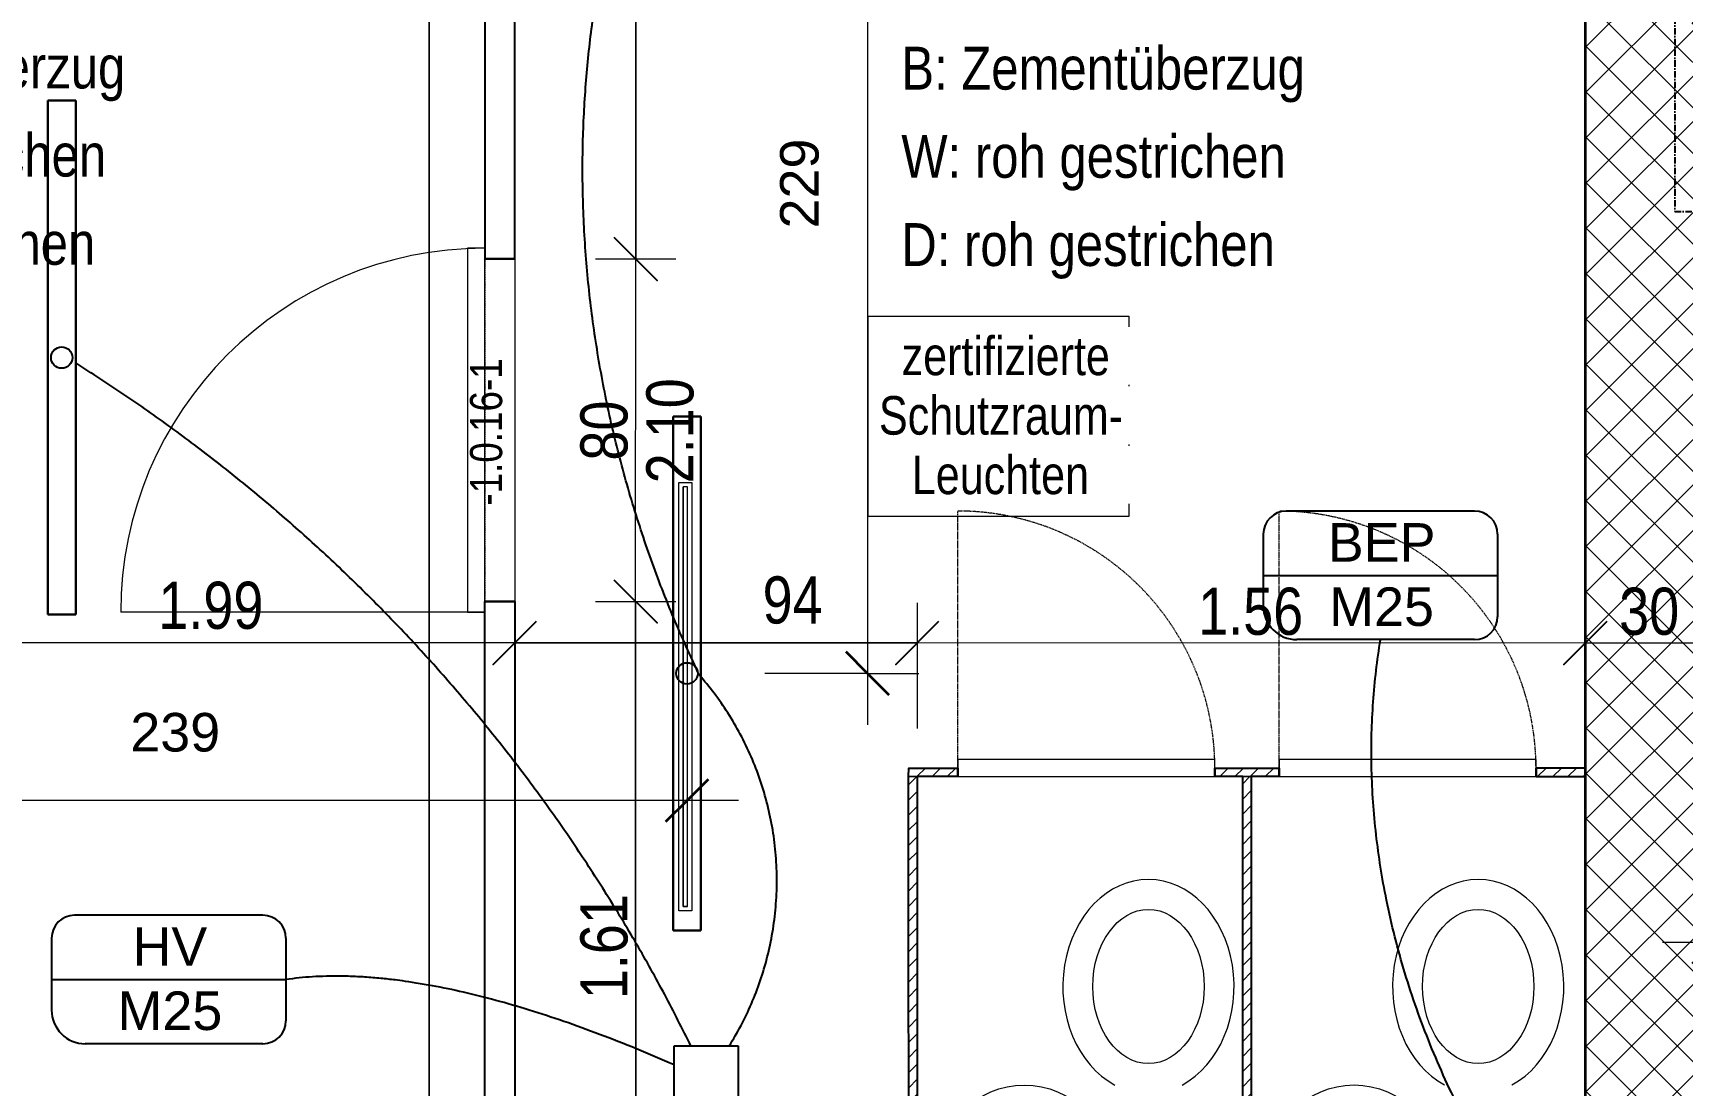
# Model space of a CAD drawing. Header units: millimetres. Extents: x -24363 to 26500, y -21894 to 23000.
# Drawn here: x -12855 to -9004, y -4970 to -2514 of the extents above; entities that cross this region are included whole.
import ezdxf

# ---------------------------------------------------------------- set-up
doc = ezdxf.new("R2010")
doc.units = ezdxf.units.MM
for name, pattern in [('Achse', [25, 15, -5, 0, -5]), ('IMPORT-Strich 2_1mm _3_', [3, 2, -1]), ('IMPORT-Strichpunkt 3_1_1mm Achsen _3_', [5, 3, -1, 0, -1]), ('Verdeckt 0_75', [1.5, 0.75, -0.75])]:
    doc.linetypes.add(name, pattern=pattern)
for name, color, linetype, lineweight in [('010 Türen Neu', 7, 'Continuous', 5), ('015 Innenwände Bauteilschraffuren Neu', 7, 'Continuous', 5), ('015 Innenwände Neu', 7, 'Continuous', 5), ('016 Trennwände Neu', 7, 'Continuous', 5), ('030 Bodenaufbauten Neu', 7, 'Continuous', 5), ('060 Möbel Einbau Neu', 7, 'Continuous', 5), ('080 Raum Innen Kontur Neu', 7, 'Continuous', 5), ('080 Raum Innen Text Neu', 7, 'Continuous', 5), ('110 Bemassungen Ausführung Neu', 7, 'Continuous', 5), ('160 Beschriftungen Ausführung Neu', 7, 'Continuous', 5), ('Allgemeine Beschriftungen', 7, 'Continuous', 5), ('Allgemeines Modell', 7, 'Continuous', 5), ('Bemaßungen', 7, 'Continuous', 9), ('Bemaßungen-50', 7, 'Continuous', 9), ('Elektroinstallationen', 7, 'Continuous', 5), ('Kabel', 7, 'Continuous', 5), ('Leuchten', 7, 'Continuous', 5), ('Lichtschalter', 7, 'Continuous', 5), ('Türen', 7, 'Continuous', 5), ('Wände', 7, 'Continuous', 5)]:
    doc.layers.add(name, color=color, linetype=linetype, lineweight=lineweight)
doc.layers.add('5773_100 Untergeschoss_dwg', color=7, linetype='Continuous', lineweight=5, true_color=0x767676)
doc.layers.add('Detailelemente', color=1, linetype='Continuous', lineweight=25, true_color=0xff0000)
doc.styles.add('Arial Narrow', font='ARIALN.TTF', dxfattribs={"height": 110.000002})
doc.styles.add('Arial Narrow_4', font='ARIALN.TTF', dxfattribs={"height": 75})
doc.styles.add('Arial Narrow_9', font='ARIALN.TTF', dxfattribs={"height": 100})
doc.styles.add('Arial_5', font='arial.ttf', dxfattribs={"height": 90})
doc.styles.add('Arial_6', font='arial.ttf', dxfattribs={"width": 0.8, "height": 90})
doc.dimstyles.new('Diagonal_-_1_8_mm_Arial', dxfattribs={"dimscale": 304.8, "dimtxt": 91.823346, "dimasz": 0.328084, "dimexe": 0.393701, "dimexo": 0.246063, "dimgap": 0.287073, "dimtad": 1, "dimdec": 0, "dimlfac": 0.1, "dimzin": 0, "dimdsep": 46, "dimtxsty": 'Arial_5', "dimblk1": 'OBLIQUE', "dimblk2": 'OBLIQUE', "dimsah": 1, "dimcen": 0.09, "dimdle": 0.393701, "dimadec": 3, "dimazin": 2, "dimtfac": 1, "dimtdec": 4, "dimtix": 1, "dimtmove": 0, "dimatfit": 3, "dimfxl": 1, "dimtvp": 1, "dimtfill": 1, "dimtolj": 1, "dimtzin": 0, "dimarcsym": 2})
pattern_1 = [(60.551, (0, 0), (-21.76984, 12.291216), [])]

# ---------------------------------------------------------------- blocks, each defined once
blk = doc.blocks.new('DirectShape - Modell_Elektroplaner_002-17037921-UG')
at = {"layer": 'Wände', "color": 253, "true_color": 0xa3a3a3}
for p, q in [((2091.4, 0), (0, 0)), ((2091.4, -70), (2091.4, 0)), ((4800, 0), (2891.4, 0)), ((2891.4, 0), (2891.4, -70)), ((0, -70), (2091.4, -70)), ((2891.4, -70), (4800, -70))]:
    blk.add_line(p, q, dxfattribs=at)
blk = doc.blocks.new('DirectShape - Wand-019-17009948-UG')
blk.add_blockref('DirectShape - Modell_Elektroplaner_002-17037921-UG', (0, 0))
blk = doc.blocks.new('DirectShape - Modell_Elektroplaner_002-17037951-UG')
at = {"layer": 'Wände', "color": 253, "true_color": 0xa3a3a3}
for p, q in [((95, 0), (-20, 0)), ((95, -20), (95, 0)), ((845, 0), (695, 0)), ((845, -20), (845, 0)), ((-20, 0), (-20, -20)), ((-20, -20), (95, -20)), ((695, 0), (695, -20)), ((695, -20), (845, -20)), ((1560, 0), (1445, 0)), ((1445, 0), (1445, -20)), ((1445, -20), (1560, -20)), ((1560, -20), (1560, 0))]:
    blk.add_line(p, q, dxfattribs=at)
blk = doc.blocks.new('DirectShape - Wand-008-17020108-UG')
blk.add_blockref('DirectShape - Modell_Elektroplaner_002-17037951-UG', (0, 0))
blk = doc.blocks.new('DirectShape - Modell_Elektroplaner_002-17024906-UG')
at = {"layer": 'Wände', "color": 253, "true_color": 0xa3a3a3}
for p, q in [((20, 10), (20, -10)), ((1220, 10), (20, 10)), ((1220, -10), (1220, 10)), ((20, -10), (1220, -10))]:
    blk.add_line(p, q, dxfattribs=at)
blk = doc.blocks.new('DirectShape - Wand-009-17020110-UG')
blk.add_blockref('DirectShape - Modell_Elektroplaner_002-17024906-UG', (0, 0))
blk = doc.blocks.new('DirectShape - Modell_Elektroplaner_002-17024932-UG')
at = {"layer": 'Wände', "color": 253, "true_color": 0xa3a3a3}
blk.add_line((0, -300), (8150, -300), dxfattribs=at)
blk = doc.blocks.new('DirectShape - Wand-035-17010160-UG')
blk.add_blockref('DirectShape - Modell_Elektroplaner_002-17024932-UG', (0, 0))
blk = doc.blocks.new('DirectShape - Modell_Elektroplaner_002-17025041-UG')
at = {"layer": 'Wände', "color": 253, "true_color": 0xa3a3a3}
for p, q in [((20, 0), (20, -20)), ((1220, 0), (20, 0)), ((1220, -20), (1220, 0)), ((20, -20), (1220, -20))]:
    blk.add_line(p, q, dxfattribs=at)
blk = doc.blocks.new('DirectShape - Wand-009-17020175-UG')
blk.add_blockref('DirectShape - Modell_Elektroplaner_002-17025041-UG', (0, 0))
blk = doc.blocks.new('DirectShape - Modell_Elektroplaner_002-17024464-UG')
at = {"layer": 'Türen', "color": 253, "true_color": 0xa3a3a3}
for p, q in [((425, 40), (-425, 40)), ((-425, 40), (-425, 0)), ((425, 0), (425, 40)), ((-425, 0), (425, 0))]:
    blk.add_line(p, q, dxfattribs=at)
at = {"layer": 'Türen', "color": 251, "true_color": 0x666666}
for p, q in [((-400, -40), (-400, 0)), ((400, -40), (400, 0)), ((-400, -40), (-400, -70)), ((400, -40), (400, -70))]:
    blk.add_line(p, q, dxfattribs=at)
blk = doc.blocks.new('DirectShape - Modell_Elektroplaner_002-17024465-UG')
blk.add_blockref('DirectShape - Modell_Elektroplaner_002-17024464-UG', (0, 0))
blk = doc.blocks.new('DirectShape - Tür-014-17037881-UG')
blk.add_blockref('DirectShape - Modell_Elektroplaner_002-17024465-UG', (400, 70))
blk = doc.blocks.new('DirectShape - Modell_Elektroplaner_002-17024685-UG')
at = {"layer": 'Allgemeines Modell', "color": 253, "true_color": 0xa3a3a3}
for p, q in [((600, 20), (0, 20)), ((0, 20), (0, -20)), ((600, -20), (600, 20)), ((0, -20), (600, -20))]:
    blk.add_line(p, q, dxfattribs=at)
at = {"layer": 'Allgemeines Modell', "color": 251, "true_color": 0x666666}
for p, q in [((0, -9.8), (0, 0)), ((0, -9.8), (0, -20)), ((600, -9.8), (600, 0)), ((600, -9.8), (600, -20))]:
    blk.add_line(p, q, dxfattribs=at)
blk = doc.blocks.new('DirectShape - Tür-006-17032071-UG')
blk.add_blockref('DirectShape - Modell_Elektroplaner_002-17024685-UG', (0, 0))
blk = doc.blocks.new('DirectShape - Modell_Elektroplaner_002-17024792-UG')
at = {"layer": 'Allgemeines Modell', "color": 253, "true_color": 0xa3a3a3}
for p, q in [((600, 20), (0, 20)), ((0, 20), (0, -20)), ((600, -20), (600, 20)), ((0, -20), (600, -20))]:
    blk.add_line(p, q, dxfattribs=at)
at = {"layer": 'Allgemeines Modell', "color": 251, "true_color": 0x666666}
for p, q in [((0, -9.6), (0, 0)), ((600, -9.6), (600, 0)), ((0, -9.6), (0, -20)), ((600, -9.6), (600, -20))]:
    blk.add_line(p, q, dxfattribs=at)
blk = doc.blocks.new('DirectShape - Tür-006-17024793-UG')
blk.add_blockref('DirectShape - Modell_Elektroplaner_002-17024792-UG', (0, 0))
blk = doc.blocks.new('DirectShape - Modell_Elektroplaner_002-17024520-UG')
at = {"layer": 'Lichtschalter'}
for p, q in [((0, 30), (1000, 30)), ((0, 0), (0, 30)), ((1000, 0), (0, 0)), ((10, 20), (990, 20)), ((10, 10), (10, 20)), ((10, 20), (10, 10)), ((990, 20), (10, 20)), ((10, 10), (990, 10)), ((10, 10), (990, 10)), ((990, 10), (990, 20)), ((990, 10), (990, 20)), ((1000, 30), (1000, 0))]:
    blk.add_line(p, q, dxfattribs=at)
blk = doc.blocks.new('DirectShape - Modell_Elektroplaner_002-V26-UG')
at = {"layer": 'Lichtschalter'}
for p, q in [((0, 30), (1000, 30)), ((0, 0), (0, 30)), ((0, 30), (1000, 30)), ((0, 0), (0, 30)), ((1000, 0), (0, 0)), ((1000, 0), (0, 0)), ((10, 20), (990, 20)), ((10, 10), (10, 20)), ((10, 20), (10, 10)), ((990, 20), (10, 20)), ((10, 20), (990, 20)), ((10, 10), (10, 20)), ((10, 20), (10, 10)), ((990, 20), (10, 20)), ((10, 10), (990, 10)), ((10, 10), (990, 10)), ((10, 10), (990, 10)), ((10, 10), (990, 10)), ((990, 10), (990, 20)), ((990, 10), (990, 20)), ((990, 10), (990, 20)), ((990, 10), (990, 20)), ((1000, 30), (1000, 0)), ((1000, 30), (1000, 0))]:
    blk.add_line(p, q, dxfattribs=at)
blk = doc.blocks.new('DirectShape - Modell_Elektroplaner_002-V27-UG')
for name in ['DirectShape - Modell_Elektroplaner_002-17024520-UG', 'DirectShape - Modell_Elektroplaner_002-V26-UG']:
    blk.add_blockref(name, (0, 0))
blk = doc.blocks.new('DirectShape - Leuchte-17024810-UG')
blk.add_blockref('DirectShape - Modell_Elektroplaner_002-V27-UG', (0, 0))
blk = doc.blocks.new('Modell_Elektroplaner_002_ifc-1-UG')
at = {"layer": 'Allgemeines Modell', "color": 251, "lineweight": 5, "true_color": 0x666666, "rotation": 359.999751747052}
for name, p in [('DirectShape - Tür-006-17032071-UG', (-10695, -4230)), ('DirectShape - Tür-006-17024793-UG', (-9945, -4230))]:
    blk.add_blockref(name, p, dxfattribs=at)
at = {"layer": 'Lichtschalter', "color": 254, "linetype": 'Verdeckt 0_75', "lineweight": 5, "true_color": 0xd9d9d9, "rotation": 89.9997517460218}
blk.add_blockref('DirectShape - Leuchte-17024810-UG', (-11316.6, -4563.4), dxfattribs=at)
at = {"layer": 'Türen', "color": 251, "lineweight": 5, "true_color": 0x666666, "rotation": 89.99975013227633}
blk.add_blockref('DirectShape - Tür-014-17037881-UG', (-11730, -3841.3), dxfattribs=at)
at = {"layer": 'Wände', "color": 251, "lineweight": 5, "true_color": 0x666666}
for name, p, rotation in [('DirectShape - Wand-035-17010160-UG', (-8930, 2700), 269.9997517460218), ('DirectShape - Wand-019-17009948-UG', (-11730, -949.9), 269.9997501322763), ('DirectShape - Wand-008-17020108-UG', (-10790, -4230), 359.999751747052), ('DirectShape - Wand-009-17020175-UG', (-10790, -4230), 269.9997517460218), ('DirectShape - Wand-009-17020110-UG', (-10020, -4230), 269.9997517460218)]:
    blk.add_blockref(name, p, dxfattribs=dict(at, rotation=rotation))
blk = doc.blocks.new('tin_LED_Lichtleiste - Lichtleiste LED 120-17546088-UG')
at = {"layer": 'Leuchten', "color": 150, "lineweight": 25, "true_color": 0x007fff}
for p, q in [((600, 32.5), (-600, 32.5)), ((-600, 32.5), (-600, -32.5)), ((-600, 32.5), (600, 32.5)), ((-600, -32.5), (-600, 32.5)), ((600, -32.5), (600, 32.5)), ((600, 32.5), (600, -32.5)), ((-600, -32.5), (600, -32.5)), ((600, -32.5), (-600, -32.5))]:
    blk.add_line(p, q, dxfattribs=at)
blk.add_circle((0, 0), 25, dxfattribs=at)
blk = doc.blocks.new('tin_Abzweigdose_Flaeche_Decke - 115x115x115-18254457-UG')
at = {"layer": 'Detailelemente', "color": 150, "true_color": 0x007fff}
for p, q in [((-75, 75), (75, 75)), ((-75, -75), (-75, 75)), ((75, 75), (75, -75)), ((75, -75), (-75, -75))]:
    blk.add_line(p, q, dxfattribs=at)
blk = doc.blocks.new('tin_Beschriftung_Verweis_2 Zeilen - Verteilung_ Leerrohr-V15-UG')
at = {"layer": 'Elektroinstallationen', "color": 150, "lineweight": 25, "true_color": 0x007fff}
for p, q in [((220, 150), (-220, 150)), ((-273.6, 96.4), (-273.6, -71.4)), ((273.6, 96.4), (273.6, -96.4)), ((-273.6, 0), (273.6, 0)), ((220, -150), (-195, -150))]:
    blk.add_line(p, q, dxfattribs=at)
for centre, radius, start, end in [((-220, 96.4), 53.6, 90, 180), ((220, 96.4), 53.6, 360, 90), ((-195, -71.4), 78.6, 180, 270), ((220, -96.4), 53.6, 270, 0)]:
    blk.add_arc(centre, radius, start, end, dxfattribs=at)
blk = doc.blocks.new('tin_Beschriftung_Verweis_2 Zeilen - Verteilung_ Leerrohr-18178735-UG')
at = {"layer": 'Elektroinstallationen', "color": 94, "lineweight": 25, "true_color": 0x00a500}
for p, q in [((220, 150), (-220, 150)), ((-273.6, 96.4), (-273.6, -71.4)), ((273.6, 96.4), (273.6, -96.4)), ((-273.6, 0), (273.6, 0)), ((220, -150), (-195, -150))]:
    blk.add_line(p, q, dxfattribs=at)
for centre, radius, start, end in [((-220, 96.4), 53.6, 90, 180), ((220, 96.4), 53.6, 360, 90), ((-195, -71.4), 78.6, 180, 270), ((220, -96.4), 53.6, 270, 0)]:
    blk.add_arc(centre, radius, start, end, dxfattribs=at)
blk = doc.blocks.new('tin_Fundamenterder_Horizontal_P1_P2 - Banderder verzinkt 50mm2-18181398-UG')
at = {"layer": 'Elektroinstallationen', "color": 1, "linetype": 'Achse', "lineweight": 25, "true_color": 0xff0000}
blk.add_line((0, 0), (5800, 0), dxfattribs=at)
blk = doc.blocks.new('tin_Fundamenterder_Horizontal_P1_P2 - Banderder verzinkt 50mm2-18181445-UG')
at = {"layer": 'Elektroinstallationen', "color": 1, "linetype": 'Achse', "lineweight": 25, "true_color": 0xff0000}
blk.add_line((0, 0), (5500, 0), dxfattribs=at)
blk = doc.blocks.new('5773_100 Untergeschoss_dwg-17512464-UG')
at = {"layer": '015 Innenwände Bauteilschraffuren Neu', "true_color": 0x808080}
h = blk.add_hatch(dxfattribs=at)
h.set_pattern_fill('FP_1', color=8, style=0, pattern_type=2)
h.set_pattern_definition([(60.551, (0, 0), (-65.30952, 36.87365), []), (150.551, (0, 0), (36.87365, 65.30952), [])])
h.paths.add_polyline_path([(-7142, -7644.6), (-9327.2, 207), (-9616, 126.6), (-7431, -7725), (-7142.2, -7644.6)])
h = blk.add_hatch(dxfattribs=at)
h.set_pattern_fill('FP_6', color=8, style=0, pattern_type=2)
h.set_pattern_definition(pattern_1)
h.paths.add_polyline_path([(-7752.7, -6568.9), (-7758.1, -6549.7), (-7868.9, -6580.5), (-7863.5, -6599.8)])
h = blk.add_hatch(dxfattribs=at)
h.set_pattern_fill('FP_6', color=8, style=0, pattern_type=2)
h.set_pattern_definition(pattern_1)
h.paths.add_polyline_path([(-8586, -6800.8), (-8441.5, -6760.6), (-8446.9, -6741.4), (-8591.4, -6781.6)])
h = blk.add_hatch(dxfattribs=at)
h.set_pattern_fill('FP_6', color=8, style=0, pattern_type=2)
h.set_pattern_definition(pattern_1)
h.paths.add_polyline_path([(-8182.4, -7934.1), (-8504.1, -6778.1), (-8523.4, -6783.4), (-8201.7, -7939.5)])
h = blk.add_hatch(dxfattribs=at)
h.set_pattern_fill('FP_6', color=8, style=0, pattern_type=2)
h.set_pattern_definition(pattern_1)
h.paths.add_polyline_path([(-9255.6, -6987.2), (-9261, -6967.9), (-9280.2, -6973.3)])
h = blk.add_hatch(dxfattribs=at)
h.set_pattern_fill('FP_6', color=8, style=0, pattern_type=2)
h.set_pattern_definition(pattern_1)
h.paths.add_polyline_path([(-9164.1, -6961.7), (-9169.4, -6942.4), (-9261, -6967.9), (-9255.6, -6987.2)])
h = blk.add_hatch(dxfattribs=at)
h.set_pattern_fill('FP_6', color=8, style=0, pattern_type=2)
h.set_pattern_definition(pattern_1)
h.paths.add_polyline_path([(-9274.9, -6992.5), (-9255.6, -6987.2), (-9280.2, -6973.3)])
h = blk.add_hatch(dxfattribs=at)
h.set_pattern_fill('FP_6', color=8, style=0, pattern_type=2)
h.set_pattern_definition(pattern_1)
h.paths.add_polyline_path([(-8953.1, -8148.6), (-8933.9, -8143.2), (-9255.6, -6987.2), (-9274.9, -6992.5), (-9144.4, -7461.2)])
at = {"layer": '010 Türen Neu', "linetype": 'IMPORT-Strichpunkt 3_1_1mm Achsen _3_'}
for p, q in [((-10485.2, -6074.8), (-10270.7, -6845.5)), ((-10552.7, -6093.5), (-10338.2, -6864.3))]:
    blk.add_line(p, q, dxfattribs=at)
at = {"layer": '010 Türen Neu', "linetype": 'IMPORT-Strich 2_1mm _3_'}
for p, q in [((-8446.9, -6741.4), (-8607.7, -6163.3)), ((-9169.4, -6942.4), (-9330.3, -6364.4))]:
    blk.add_line(p, q, dxfattribs=at)
at = {"layer": '010 Türen Neu'}
blk.add_line((-10331.5, -6888.3), (-11150.4, -7116.2), dxfattribs=at)
at = {"layer": '010 Türen Neu', "lineweight": 25, "flags": 128}
for points in [[(-10485.2, -6074.8), (-10552.7, -6093.5)], [(-7863.5, -6599.8), (-7868.9, -6580.5)], [(-8441.5, -6760.6), (-8446.9, -6741.4)], [(-8586, -6800.8), (-8591.4, -6781.6)], [(-10270.7, -6845.5), (-10338.2, -6864.3)], [(-9164.1, -6961.7), (-9169.4, -6942.4)]]:
    blk.add_lwpolyline(points, close=True, dxfattribs=at)
at = {"layer": '010 Türen Neu', "flags": 128}
for points in [[(-10552.7, -6093.5), (-10485.2, -6074.8)], [(-7868.9, -6580.5), (-7863.5, -6599.8)], [(-8446.9, -6741.4), (-8441.5, -6760.6)], [(-8591.4, -6781.6), (-8586, -6800.8)], [(-10338.2, -6864.3), (-10270.7, -6845.5)], [(-9169.4, -6942.4), (-9164.1, -6961.7)]]:
    blk.add_lwpolyline(points, close=True, dxfattribs=at)
at = {"layer": '010 Türen Neu'}
blk.add_arc((-10331.5, -6888.3), 850, 105.551, 195.551, dxfattribs=at)
at = {"layer": '010 Türen Neu', "linetype": 'IMPORT-Strich 2_1mm _3_'}
for centre in [(-8446.9, -6741.4), (-9169.4, -6942.4)]:
    blk.add_arc(centre, 600, 15.551, 105.551, dxfattribs=at)
at = {"layer": '015 Innenwände Neu', "lineweight": 35, "flags": 128}
blk.add_lwpolyline([(-11831.8, -490), (-9616, 126.6), (-7431, -7725), (-8577.4, -8044), (-8497, -8333.1), (-7061.5, -7933.6), (-7142, -7644.6), (-7785.4, -5332.4)], dxfattribs=at)
at = {"layer": '015 Innenwände Neu', "lineweight": 25, "flags": 128}
blk.add_lwpolyline([(-7868.9, -6580.5), (-7863.5, -6599.8), (-7752.7, -6568.9), (-7758.1, -6549.7), (-7868.9, -6580.5)], dxfattribs=at)
for points in [[(-8504.1, -6778.1), (-8182.4, -7934.1), (-8201.7, -7939.5), (-8523.4, -6783.4), (-8586, -6800.8), (-8591.4, -6781.6), (-8446.9, -6741.4), (-8441.5, -6760.6)], [(-9255.6, -6987.2), (-8933.9, -8143.2), (-8953.1, -8148.6), (-9274.9, -6992.5), (-9280.2, -6973.3), (-9169.4, -6942.4), (-9164.1, -6961.7)]]:
    blk.add_lwpolyline(points, close=True, dxfattribs=at)
at = {"layer": '016 Trennwände Neu', "lineweight": 25, "flags": 128}
blk.add_lwpolyline([(-11045.9, -4060), (-10859.8, -4008.2), (-10878.6, -3940.8), (-12981.8, -4526.1), (-12963, -4593.5), (-11113.3, -4078.8), (-10552.7, -6093.5), (-10485.2, -6074.8)], close=True, dxfattribs=at)
blk.add_lwpolyline([(-10270.7, -6845.5), (-9839.5, -8395.3), (-9906.9, -8414), (-10338.2, -6864.3), (-10270.7, -6845.5)], dxfattribs=at)
at = {"layer": '030 Bodenaufbauten Neu', "flags": 128}
blk.add_lwpolyline([(-11756.6, -8928.8), (-13941.6, -1077.1), (-9616, 126.6), (-7431, -7725), (-8982, -8156.6), (-9752.8, -8371.1)], close=True, dxfattribs=at)
at = {"layer": '060 Möbel Einbau Neu'}
for centre in [(-8026.3, -7600), (-8768.1, -7806.5)]:
    blk.add_circle(centre, 200, dxfattribs=at)
for centre in [(-7862.2, -7108), (-7862.2, -7108), (-8604, -7314.5), (-8604, -7314.5)]:
    blk.add_ellipse(centre, major_axis=(-67, 240.8), ratio=0.8, start_param=3.544308, end_param=9.022062, dxfattribs=at)
for centre in [(-7862.2, -7108), (-8604, -7314.5)]:
    blk.add_ellipse(centre, major_axis=(-48.3, 173.4), ratio=0.722222, dxfattribs=at)
at = {"layer": '080 Raum Innen Kontur Neu', "color": 9, "true_color": 0xc0c0c0, "flags": 128}
for points in [[(-11045.9, -4060), (-9839.5, -8395.3), (-7431, -7725), (-8637.4, -3389.7)], [(-9906.9, -8414), (-11113.3, -4078.8), (-12963, -4593.5), (-11756.6, -8928.8)]]:
    blk.add_lwpolyline(points, close=True, dxfattribs=at)
at = {"layer": '110 Bemassungen Ausführung Neu', "color": 254, "true_color": 0xcccccc}
for p, q in [((-10303.4, -6024.2), (-10122.7, -5973.9)), ((-7861.5, -6178), (-7782.7, -6461)), ((-9364.4, -6596.3), (-9285.6, -6879.3)), ((-10088.9, -6794.9), (-9914.3, -6746.3)), ((-9914.3, -6746.3), (-9908.2, -6744.6)), ((-10270, -6848.3), (-10191.2, -7131.3)), ((-9825.9, -6822), (-9888.4, -6839.4)), ((-9888.4, -6839.4), (-9825.9, -6822)), ((-9825.9, -6822), (-9888.4, -6839.4))]:
    blk.add_line(p, q, dxfattribs=at)
at = {"layer": '110 Bemassungen Ausführung Neu', "color": 254, "true_color": 0xcccccc, "flags": 128}
for points in [[(-9998.6, -6769.8), (-9567.3, -8319.5), (-9998.6, -6769.8), (-10213, -5999), (-10773.7, -3984.2), (-10213, -5999), (-10773.7, -3984.2), (-10792.5, -3916.8), (-11752.3, -467.9), (-10792.5, -3916.8), (-11752.3, -467.9), (-11832.7, -178.8), (-12945.3, 3819.2), (-11832.7, -178.8)], [(-6220.3, -5818.6), (-7547.3, -6187.9), (-7836.3, -6268.4), (-7547.3, -6187.9)], [(-7836.3, -6268.4), (-9339.2, -6686.6), (-9825.8, -6822)], [(-9888.4, -6839.4), (-10244.8, -6938.6), (-12162, -7472.1), (-12234.2, -7492.2)]]:
    blk.add_lwpolyline(points, dxfattribs=at)
for points in [[(-9665.5, -9766.3), (-9951.7, -8737.9), (-10032.1, -8448.9), (-12217.1, -597.2), (-12297.6, -308.2), (-12217.1, -597.2), (-10032.1, -8448.9), (-9951.7, -8737.9)], [(-9825.8, -6822), (-9339.2, -6686.6)], [(-9888.4, -6839.4), (-10244.8, -6938.6)]]:
    blk.add_lwpolyline(points, close=True, dxfattribs=at)
at = {"layer": '110 Bemassungen Ausführung Neu', "color": 254, "lineweight": 25, "true_color": 0xcccccc, "flags": 128}
for points in [[(-10274.6, -5964.3), (-10151.5, -6033.8)], [(-7801.6, -6206.8), (-7871.1, -6329.9)], [(-9304.5, -6625), (-9374, -6748.2)], [(-10060.1, -6735), (-9937, -6804.5)], [(-10210.1, -6877), (-10279.6, -7000.2)]]:
    blk.add_lwpolyline(points, close=True, dxfattribs=at)
at = {"layer": '080 Raum Innen Text Neu', "color": 254, "true_color": 0xcccccc, "char_height": 100, "attachment_point": 1, "rotation": 15.551, "line_spacing_factor": 0.974696, "style": 'Arial Narrow_9'}
for s, insert, width in [('B: Zementüberzug', (-9748.2, -5355.5), 1129.799), ('W: roh gestrichen', (-9693, -5553.8), 1074.537), ('D: roh gestrichen', (-9637.8, -5752.2), 1043.836), ('B: Zementüberzug', (-12402.7, -6091.3), 1129.799), ('W: roh gestrichen', (-12347.5, -6289.6), 1074.537), ('D: roh gestrichen', (-12292.3, -6488), 1043.836)]:
    blk.add_mtext(s, dxfattribs=dict(at, insert=insert, width=width))
at = {"layer": '110 Bemassungen Ausführung Neu', "color": 254, "true_color": 0xcccccc, "char_height": 110, "attachment_point": 1, "line_spacing_factor": 0.974696, "style": 'Arial Narrow'}
for s, insert, width, rotation in [('30', (-7794.7, -6122.7), 167.507, 15.551), ('2.10', (-10048.6, -6497.1), 293.138, 105.551), ('80', (-10211.2, -6487.2), 167.507, 105.551), ('1.56', (-8741.8, -6386.3), 293.138, 15.551), ('94', (-9728.8, -6633.6), 167.507, 15.551), ('1.99', (-11084.8, -7023.9), 293.138, 15.551), ('1.61', (-9874.1, -7698.7), 293.138, 105.551)]:
    blk.add_mtext(s, dxfattribs=dict(at, insert=insert, width=width, rotation=rotation))
at = {"layer": '160 Beschriftungen Ausführung Neu', "color": 254, "true_color": 0xcccccc, "insert": (-10431.3, -6657.6), "char_height": 75, "width": 410.801, "attachment_point": 1, "rotation": 105.551, "line_spacing_factor": 0.974696, "style": 'Arial Narrow_4'}
blk.add_mtext('-1.0.16-1', dxfattribs=at)
blk = doc.blocks.new('DIMBLOCK11-UG')
at = {"layer": 'Bemaßungen-50', "lineweight": 35}
for p, q in [((-8930, -2443.6), (-8880, -2393.6)), ((-8209.1, -2443.6), (-8159.1, -2393.6)), ((-8930, -2443.6), (-8980, -2493.6)), ((-8209.1, -2443.6), (-8259.1, -2493.6))]:
    blk.add_line(p, q, dxfattribs=at)
at = {"layer": 'Bemaßungen-50'}
for p, q in [((-8209.1, -2443.6), (-9050, -2443.6)), ((-8930, -2443.6), (-8930, -2439.3)), ((-8930, -2443.6), (-8930, -2563.6)), ((-8209.1, -2443.6), (-8209.1, -2439.3)), ((-8209.1, -2443.6), (-8209.1, -2563.6))]:
    blk.add_line(p, q, dxfattribs=at)
at = {"layer": 'Bemaßungen-50', "color": 0, "insert": (-8638.8, -2239.2), "char_height": 90, "width": 166.13, "attachment_point": 1, "line_spacing_factor": 0.941778, "style": 'Arial_5', "bg_fill": 3, "box_fill_scale": 1.25, "bg_fill_color": 256, "bg_fill_true_color": 13158600, "bg_fill_transparency": 0}
blk.add_mtext('72', dxfattribs=at)
blk = doc.blocks.new('_Oblique')
at = {"color": 0, "linetype": 'ByBlock', "lineweight": -2}
blk.add_line((-0.5, -0.5), (0.5, 0.5), dxfattribs=at)
blk = doc.blocks.new('DIMBLOCK13-UG')
at = {"layer": 'Bemaßungen-50', "lineweight": 35}
for p, q in [((-8930, -4637.3), (-8880, -4587.3)), ((-7520, -4637.3), (-7470, -4587.3)), ((-8930, -4637.3), (-8980, -4687.3)), ((-7520, -4637.3), (-7570, -4687.3))]:
    blk.add_line(p, q, dxfattribs=at)
at = {"layer": 'Bemaßungen-50'}
for p, q in [((-7520, -4637.3), (-9050, -4637.3)), ((-8930, -4637.3), (-8930, -4633)), ((-8930, -4637.3), (-8930, -4757.3)), ((-7520, -4637.3), (-7520, -4633)), ((-7520, -4637.3), (-7520, -4757.3))]:
    blk.add_line(p, q, dxfattribs=at)
at = {"layer": 'Bemaßungen-50', "color": 0, "insert": (-8328.9, -4433), "char_height": 90, "width": 249.194, "attachment_point": 1, "rotation": 359.9998, "line_spacing_factor": 0.941778, "style": 'Arial_5', "bg_fill": 3, "box_fill_scale": 1.25, "bg_fill_color": 256, "bg_fill_true_color": 13158600, "bg_fill_transparency": 0}
blk.add_mtext('141', dxfattribs=at)
blk = doc.blocks.new('DIMBLOCK61-UG')
at = {"layer": 'Bemaßungen-50', "lineweight": 35}
for p, q in [((-13720, -4305.6), (-13670, -4255.6)), ((-11327.6, -4305.6), (-11277.6, -4255.6)), ((-13720, -4305.6), (-13770, -4355.6)), ((-11327.6, -4305.6), (-11377.6, -4355.6))]:
    blk.add_line(p, q, dxfattribs=at)
at = {"layer": 'Bemaßungen-50'}
for p, q in [((-11207.6, -4305.6), (-13840, -4305.6)), ((-13720, -4305.6), (-13720, -4301.3)), ((-13720, -4305.6), (-13720, -4425.6)), ((-11327.6, -4305.6), (-11327.6, -4301.3)), ((-11327.6, -4305.6), (-11327.6, -4425.6))]:
    blk.add_line(p, q, dxfattribs=at)
at = {"layer": 'Bemaßungen-50', "color": 0, "insert": (-12627.6, -4101.3), "char_height": 90, "width": 249.194, "attachment_point": 1, "line_spacing_factor": 0.941778, "style": 'Arial_5', "bg_fill": 3, "box_fill_scale": 1.25, "bg_fill_color": 256, "bg_fill_true_color": 13158600, "bg_fill_transparency": 0}
blk.add_mtext('239', dxfattribs=at)
blk = doc.blocks.new('DIMBLOCK64-UG')
at = {"layer": 'Bemaßungen-50', "lineweight": 35}
for p, q in [((-10906, -1723.8), (-10956, -1673.8)), ((-10906, -1723.8), (-10856, -1773.8)), ((-10906, -4009), (-10956, -3959)), ((-10906, -4009), (-10856, -4059))]:
    blk.add_line(p, q, dxfattribs=at)
at = {"layer": 'Bemaßungen-50'}
for p, q in [((-10906, -1723.8), (-11122.6, -1723.8)), ((-10906, -1723.8), (-10906, -4129)), ((-10906, -1723.8), (-10786, -1723.8)), ((-10906, -4009), (-11146.2, -4009)), ((-10906, -4009), (-10786, -4009))]:
    blk.add_line(p, q, dxfattribs=at)
at = {"layer": 'Bemaßungen-50', "color": 0, "insert": (-11110.3, -2970.2), "char_height": 90, "width": 249.194, "attachment_point": 1, "rotation": 90, "line_spacing_factor": 0.941778, "style": 'Arial_5', "bg_fill": 3, "box_fill_scale": 1.25, "bg_fill_color": 256, "bg_fill_true_color": 13158600, "bg_fill_transparency": 0}
blk.add_mtext('229', dxfattribs=at)

msp = doc.modelspace()

# ---------------------------------------------------------------- linework, layer by layer
at = {"layer": 'Allgemeine Beschriftungen', "color": 150, "lineweight": 18, "true_color": 0x007fff, "flags": 128}
msp.add_lwpolyline([(-10904.4, -3175.3), (-10296, -3175.3), (-10296, -3642.3), (-10904.4, -3642.3)], close=True, dxfattribs=at)
at = {"layer": 'Kabel', "color": 150, "lineweight": 25, "true_color": 0x007fff}
for points, weights in [([(-11299, -4012.7), (-11834.1, -2894.9), (-11360.1, -1816.9)], [1, 0.913626837388, 1]), ([(-11318.4, -4878.7), (-11810.1, -3877.2), (-12755.2, -3284.3)], [1, 0.961864348594, 1]), ([(-11228.9, -4878.7), (-10940.8, -4419.5), (-11299, -4012.7)], [1, 0.801464546859, 1]), ([(-11357.9, -4923), (-11923.3, -4674.5), (-12263.9, -4723.7)], [1, 0.980548363826, 1])]:
    msp.add_rational_spline(points, weights, degree=2, dxfattribs=at)
at = {"layer": 'Kabel', "color": 94, "lineweight": 25, "true_color": 0x00a500}
msp.add_rational_spline([(-9435.9, -5183.5), (-9812.6, -4569.4), (-9708.3, -3930.5)], [1, 0.944016011765, 1], degree=2, dxfattribs=at)

# ---------------------------------------------------------------- block references
at = {"lineweight": 5}
msp.add_blockref('Modell_Elektroplaner_002_ifc-1-UG', (0, 0), dxfattribs=at)
at = {"layer": '5773_100 Untergeschoss_dwg', "color": 254, "true_color": 0xcccccc, "rotation": 344.449}
msp.add_blockref('5773_100 Untergeschoss_dwg-17512464-UG', (0, 0), dxfattribs=at)
at = {"layer": 'Detailelemente', "color": 150, "true_color": 0x007fff}
msp.add_blockref('tin_Abzweigdose_Flaeche_Decke - 115x115x115-18254457-UG', (-11282.9, -4953.7), dxfattribs=at)
at = {"layer": 'Elektroinstallationen', "color": 1, "linetype": 'Achse', "lineweight": 25, "true_color": 0xff0000, "rotation": 269.9999999999999}
msp.add_blockref('tin_Fundamenterder_Horizontal_P1_P2 - Banderder verzinkt 50mm2-18181398-UG', (-9021, 2869.2), dxfattribs=at)
at = {"layer": 'Elektroinstallationen', "color": 1, "linetype": 'Achse', "lineweight": 25, "true_color": 0xff0000}
msp.add_blockref('tin_Fundamenterder_Horizontal_P1_P2 - Banderder verzinkt 50mm2-18181445-UG', (-9021, -2930.8), dxfattribs=at)
at = {"layer": 'Elektroinstallationen', "color": 94, "lineweight": 25, "true_color": 0x00a500}
msp.add_blockref('tin_Beschriftung_Verweis_2 Zeilen - Verteilung_ Leerrohr-18178735-UG', (-9708.3, -3780.2), dxfattribs=at)
at = {"layer": 'Elektroinstallationen', "color": 150, "lineweight": 25, "true_color": 0x007fff}
msp.add_blockref('tin_Beschriftung_Verweis_2 Zeilen - Verteilung_ Leerrohr-V15-UG', (-12537.8, -4723.7), dxfattribs=at)
at = {"layer": 'Leuchten', "color": 150, "lineweight": 25, "true_color": 0x007fff}
for p, rotation in [((-12787.7, -3271.6), 269.9999999999997), ((-11327.6, -4009), 89.9999999999999)]:
    msp.add_blockref('tin_LED_Lichtleiste - Lichtleiste LED 120-17546088-UG', p, dxfattribs=dict(at, rotation=rotation))

# ---------------------------------------------------------------- texts
at = {"layer": 'Allgemeine Beschriftungen', "color": 94, "lineweight": 18, "true_color": 0x00a500, "char_height": 90, "attachment_point": 1, "style": 'Arial_5'}
for s, insert, width in [('BEP', (-9831.2, -3658.2), 300.633), ('M25', (-9827.9, -3808.2), 292.616)]:
    msp.add_mtext(s, dxfattribs=dict(at, insert=insert, width=width))
at = {"layer": 'Allgemeine Beschriftungen', "color": 150, "lineweight": 18, "true_color": 0x007fff, "char_height": 90, "attachment_point": 1, "style": 'Arial_5'}
for s, insert, width in [('HV', (-12622.6, -4601.6), 208.439), ('M25', (-12657.4, -4751.6), 292.616)]:
    msp.add_mtext(s, dxfattribs=dict(at, insert=insert, width=width))

# ---------------------------------------------------------------- next in the draw order: texts
at = {"layer": 'Allgemeine Beschriftungen', "color": 150, "lineweight": 18, "true_color": 0x007fff, "insert": (-10826.4, -3222.7), "char_height": 90, "width": 548.354, "attachment_point": 1, "style": 'Arial_6', "bg_fill": 3, "box_fill_scale": 1.25, "bg_fill_color": 256, "bg_fill_true_color": 13158600, "bg_fill_transparency": 0}
msp.add_mtext('zertifizierte', dxfattribs=at)

# ---------------------------------------------------------------- next in the draw order: dimensions: what is measured, and where the dimension line sits
at = {"layer": 'Bemaßungen'}
for base, p1, p2, override, picture, middle in [((-8930, -2443.6), (-8209.1, -2514.3), (-8930, -2514.3), {"dimpost": '<>', "dimfxl": 720.954386}, 'DIMBLOCK11-UG', (-8569.5, -2310.9)), ((-13720, -4305.6), (-11327.6, -4376.3), (-13720, -4376.3), {"dimpost": '<>', "dimfxl": 2392.462767}, 'DIMBLOCK61-UG', (-12523.8, -4172.2))]:
    dim = msp.add_linear_dim(base=base, p1=p1, p2=p2, dimstyle='Diagonal_-_1_8_mm_Arial', override=override, dxfattribs=at)
    dim.commit()
    dim.dimension.update_dxf_attribs({"geometry": picture, "text_midpoint": middle})
dim = msp.add_linear_dim(base=(-8930, -4637.3), p1=(-7520, -4708), p2=(-8930, -4708), angle=359.9998, dimstyle='Diagonal_-_1_8_mm_Arial', override={"dimpost": '<>', "dimfxl": 1409.998141}, dxfattribs=at)
dim.commit()
dim.dimension.update_dxf_attribs({"geometry": 'DIMBLOCK13-UG', "text_midpoint": (-8225, -4504.6)})

# ---------------------------------------------------------------- next in the draw order: texts
at = {"layer": 'Allgemeine Beschriftungen', "color": 150, "lineweight": 18, "true_color": 0x007fff, "insert": (-10879.4, -3361.6), "char_height": 90, "width": 673.417, "attachment_point": 1, "style": 'Arial_6', "bg_fill": 3, "box_fill_scale": 1.25, "bg_fill_color": 256, "bg_fill_true_color": 13158600, "bg_fill_transparency": 0}
msp.add_mtext('Schutzraum-', dxfattribs=at)

# ---------------------------------------------------------------- next in the draw order: texts
at = {"layer": 'Allgemeine Beschriftungen', "color": 150, "lineweight": 18, "true_color": 0x007fff, "insert": (-10802.6, -3500.5), "char_height": 90, "width": 490.633, "attachment_point": 1, "style": 'Arial_6', "bg_fill": 3, "box_fill_scale": 1.25, "bg_fill_color": 256, "bg_fill_true_color": 13158600, "bg_fill_transparency": 0}
msp.add_mtext('Leuchten', dxfattribs=at)

# ---------------------------------------------------------------- next in the draw order: dimensions: what is measured, and where the dimension line sits
at = {"layer": 'Bemaßungen'}
dim = msp.add_linear_dim(base=(-10906, -4009), p1=(-11197.6, -1723.8), p2=(-11221.2, -4009), angle=89.9998, dimstyle='Diagonal_-_1_8_mm_Arial', override={"dimpost": '<>', "dimfxl": 2285.292372}, dxfattribs=at)
dim.commit()
dim.dimension.update_dxf_attribs({"geometry": 'DIMBLOCK64-UG', "text_midpoint": (-11039.5, -2866.4)})

doc.saveas('drawing.dxf')
